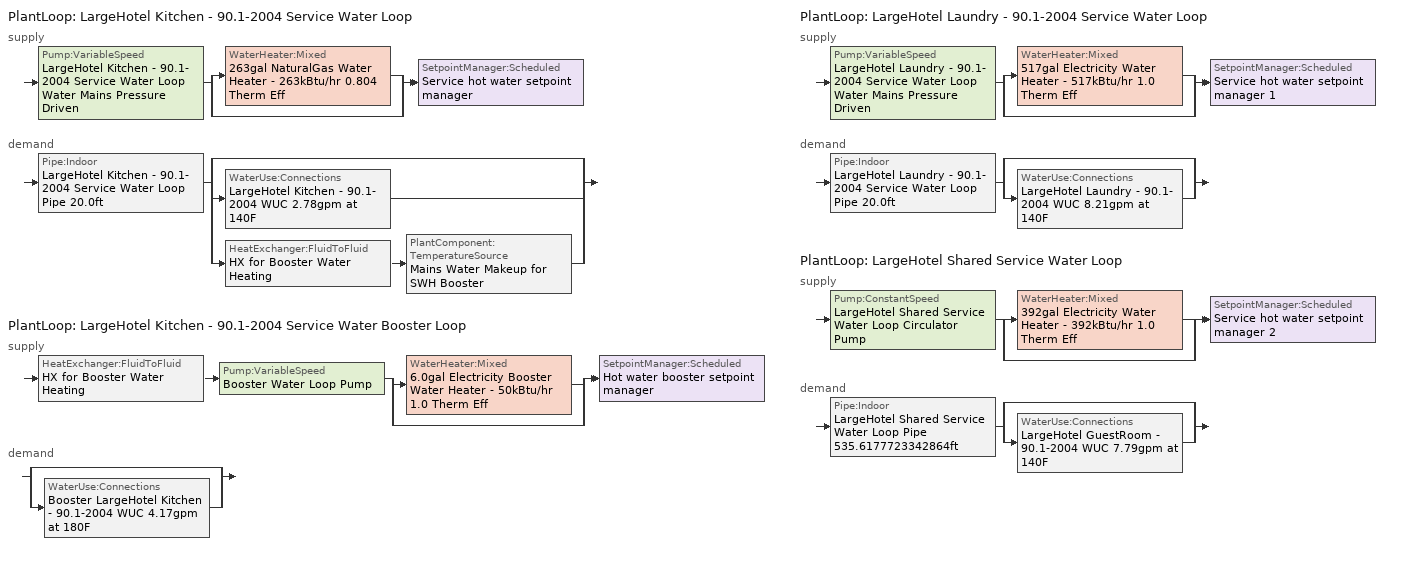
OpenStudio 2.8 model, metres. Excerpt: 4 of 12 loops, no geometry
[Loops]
PlantLoop 'LargeHotel Kitchen - 90.1-2004 Service Water Loop'
 supply: Pump:VariableSpeed 'LargeHotel Kitchen - 90.1-2004 Service Water Loop Water Mains Pressure Driven' > split
  | WaterHeater:Mixed '263gal NaturalGas Water Heater - 263kBtu/hr 0.804 Therm Eff'
  | bypass
  join > SetpointManager:Scheduled 'Service hot water setpoint manager'
 demand: Pipe:Indoor 'LargeHotel Kitchen - 90.1-2004 Service Water Loop Pipe 20.0ft' > split
  | bypass
  | WaterUse:Connections 'LargeHotel Kitchen - 90.1-2004 WUC 2.78gpm at 140F'
  | HeatExchanger:FluidToFluid 'HX for Booster Water Heating' > PlantComponent:TemperatureSource 'Mains Water Makeup for SWH Booster'
PlantLoop 'LargeHotel Kitchen - 90.1-2004 Service Water Booster Loop'
 supply: HeatExchanger:FluidToFluid 'HX for Booster Water Heating' > Pump:VariableSpeed 'Booster Water Loop Pump' > split
  | WaterHeater:Mixed '6.0gal Electricity Booster Water Heater - 50kBtu/hr 1.0 Therm Eff'
  | bypass
  join > SetpointManager:Scheduled 'Hot water booster setpoint manager'
 demand: split
  | bypass
  | WaterUse:Connections 'Booster LargeHotel Kitchen - 90.1-2004 WUC 4.17gpm at 180F'
PlantLoop 'LargeHotel Laundry - 90.1-2004 Service Water Loop'
 supply: Pump:VariableSpeed 'LargeHotel Laundry - 90.1-2004 Service Water Loop Water Mains Pressure Driven' > split
  | WaterHeater:Mixed '517gal Electricity Water Heater - 517kBtu/hr 1.0 Therm Eff'
  | bypass
  join > SetpointManager:Scheduled 'Service hot water setpoint manager 1'
 demand: Pipe:Indoor 'LargeHotel Laundry - 90.1-2004 Service Water Loop Pipe 20.0ft' > split
  | bypass
  | WaterUse:Connections 'LargeHotel Laundry - 90.1-2004 WUC 8.21gpm at 140F'
PlantLoop 'LargeHotel Shared Service Water Loop'
 supply: Pump:ConstantSpeed 'LargeHotel Shared Service Water Loop Circulator Pump' > split
  | WaterHeater:Mixed '392gal Electricity Water Heater - 392kBtu/hr 1.0 Therm Eff'
  | bypass
  join > SetpointManager:Scheduled 'Service hot water setpoint manager 2'
 demand: Pipe:Indoor 'LargeHotel Shared Service Water Loop Pipe 535.6177723342864ft' > split
  | bypass
  | WaterUse:Connections 'LargeHotel GuestRoom - 90.1-2004 WUC 7.79gpm at 140F'
[Construction]
Uninsulated copper pipe 0.75in type L: Copper pipe 0.75in type L
Uninsulated copper pipe 0.75in type L 1: Copper pipe 0.75in type L 1
Uninsulated copper pipe 0.75in type L 2: Copper pipe 0.75in type L 2
[Material] Roughness=Smooth; Thickness {m}=0.001143; Conductivity {W/m-K}=386; Density {kg/m3}=8906.27; Specific Heat {J/kg-K}=385.1856; Thermal Absorptance=0.9; Solar Absorptance=0.7; Visible Absorptance=0.7
Copper pipe 0.75in type L; Copper pipe 0.75in type L 1; Copper pipe 0.75in type L 2
[WaterUse:Connections]
Name | Water Use Equipment Name 1
LargeHotel GuestRoom - 90.1-2004 WUC 7.79gpm at 140F | LargeHotel GuestRoom - 90.1-2004 Service Water Use 7.79gpm at 140F
Booster LargeHotel Kitchen - 90.1-2004 WUC 4.17gpm at 180F | Booster LargeHotel Kitchen - 90.1-2004 Service Water Use 4.17gpm at 180F
LargeHotel Kitchen - 90.1-2004 WUC 2.78gpm at 140F | LargeHotel Kitchen - 90.1-2004 Service Water Use 2.78gpm at 140F
LargeHotel Laundry - 90.1-2004 WUC 8.21gpm at 140F | LargeHotel Laundry - 90.1-2004 Service Water Use 8.21gpm at 140F
[WaterUse:Equipment:Definition] Sensible Fraction Schedule=Fraction Sensible - 0.2; Latent Fraction Schedule=Fraction Latent - 0.05
Name | Peak Flow Rate {m3/s} | Target Temperature Schedule
LargeHotel GuestRoom - 90.1-2004 Service Water Use Def 7.79gpm | 0.000491232 | Mixed Water At Faucet Temp - 140F
Booster LargeHotel Kitchen - 90.1-2004 Service Water Use Def 4.17gpm | 0.000262959 | Mixed Water At Faucet Temp - 180F
LargeHotel Kitchen - 90.1-2004 Service Water Use Def 2.78gpm | 0.000175306 | Mixed Water At Faucet Temp - 140F 1
LargeHotel Laundry - 90.1-2004 Service Water Use Def 8.21gpm | 0.000517976 | Mixed Water At Faucet Temp - 140F 2
[WaterUse:Equipment]
Name | Water Use Equipment Definition | Flow Rate Fraction Schedule
LargeHotel GuestRoom - 90.1-2004 Service Water Use 7.79gpm at 140F | LargeHotel GuestRoom - 90.1-2004 Service Water Use Def 7.79gpm | HotelLarge GuestRoom_SWH_Sch
Booster LargeHotel Kitchen - 90.1-2004 Service Water Use 4.17gpm at 180F | Booster LargeHotel Kitchen - 90.1-2004 Service Water Use Def 4.17gpm | HotelLarge BLDG_SWH_SCH
LargeHotel Kitchen - 90.1-2004 Service Water Use 2.78gpm at 140F | LargeHotel Kitchen - 90.1-2004 Service Water Use Def 2.78gpm | HotelLarge BLDG_SWH_SCH
LargeHotel Laundry - 90.1-2004 Service Water Use 8.21gpm at 140F | LargeHotel Laundry - 90.1-2004 Service Water Use Def 8.21gpm | HotelLarge LaundryRoom_SWH_Sch_Post2004
[PlantLoop] Glycol Concentration=0; Plant Loop Volume {m3}=Autocalculate; Load Distribution Scheme=Optimal
Name | Maximum Loop Temperature {C} | Minimum Loop Temperature {C}
LargeHotel Kitchen - 90.1-2004 Service Water Loop; LargeHotel Laundry - 90.1-2004 Service Water Loop; LargeHotel Shared Service Water Loop | 60 | 10
LargeHotel Kitchen - 90.1-2004 Service Water Booster Loop
[Sizing:Plant] Loop Type=Heating; Loop Design Temperature Difference {deltaC}=5; Sizing Option=NonCoincident; Zone Timesteps in Averaging Window=1; Coincident Sizing Factor Mode=None
Name | Design Loop Exit Temperature {C}
LargeHotel Kitchen - 90.1-2004 Service Water Loop; LargeHotel Laundry - 90.1-2004 Service Water Loop; LargeHotel Shared Service Water Loop | 60
LargeHotel Kitchen - 90.1-2004 Service Water Booster Loop | 82.2222
[SetpointManager:Scheduled] Control Variable=Temperature
Name | Schedule | Setpoint Node or NodeList
Service hot water setpoint manager | Service Water Loop Temp - 140F | LargeHotel Kitchen - 90.1-2004 Service Water Loop Supply Outlet Node
Hot water booster setpoint manager | Service Water Booster Temp - 180.00000000000006F | LargeHotel Kitchen - 90.1-2004 Service Water Booster Loop Supply Outlet Node
Service hot water setpoint manager 1 | Service Water Loop Temp - 140F 1 | LargeHotel Laundry - 90.1-2004 Service Water Loop Supply Outlet Node
Service hot water setpoint manager 2 | Service Water Loop Temp - 140F 2 | LargeHotel Shared Service Water Loop Supply Outlet Node
[Pump:VariableSpeed] Pump Control Type=Continuous; Skin Loss Radiative Fraction=0.5; Design Power Sizing Method=PowerPerFlowPerPressure; Design Electric Power per Unit Flow Rate {W/(m3/s)}=348701.1; Design Shaft Power per Unit Flow Rate per Unit Head {W-s/m3-Pa}=1.28205; Design Minimum Flow Rate Fraction=0
Name | Rated Pump Head {Pa} | Motor Efficiency | Rated Power Consumption {W} | Minimum Flow Rate {m3/s}
LargeHotel Kitchen - 90.1-2004 Service Water Loop Water Mains Pressure Driven; LargeHotel Laundry - 90.1-2004 Service Water Loop Water Mains Pressure Driven | 0.001 | 0.825
Booster Water Loop Pump | 0 | 1 | 0 | 0
[WaterHeater:Mixed] Deadband Temperature Difference {deltaC}=2; Heater Control Type=Cycle; Off Cycle Parasitic Fuel Consumption Rate {W}=0; Off Cycle Parasitic Heat Fraction to Tank=0; On Cycle Parasitic Fuel Consumption Rate {W}=0; On Cycle Parasitic Heat Fraction to Tank=0; Ambient Temperature Indicator=Schedule; Use Side Effectiveness=1; Source Side Effectiveness=1; Use Side Design Flow Rate {m3/s}=autosize; Source Side Design Flow Rate {m3/s}=autosize; Indirect Water Heating Recovery Time {hr}=1.5; Source Side Flow Control Mode=IndirectHeatPrimarySetpoint
Name | Tank Volume {m3} | Setpoint Temperature Schedule | Maximum Temperature Limit {C} | Heater Maximum Capacity {W} | Heater Fuel Type | Heater Thermal Efficiency | Off Cycle Parasitic Fuel Type | On Cycle Parasitic Fuel Type | Ambient Temperature Schedule | Off Cycle Loss Coefficient to Ambient Temperature {W/K} | On Cycle Loss Coefficient to Ambient Temperature {W/K}
263gal NaturalGas Water Heater - 263kBtu/hr 0.804 Therm Eff | 0.993983 | Service Water Loop Temp - 140F | 60 | 76955.4 | NaturalGas | 0.804316 | NaturalGas | NaturalGas | Water Heater Ambient Temp Schedule - 71.6f | 10.6753 | 10.6753
6.0gal Electricity Booster Water Heater - 50kBtu/hr 1.0 Therm Eff | 0.0227125 | Service Water Booster Temp - 180.00000000000006F | 82.2222 | 14775.4 | Electricity | 1 | Electricity | Electricity | Water Heater Ambient Temp Schedule - 71.6 | 1.59362 | 1.59362
517gal Electricity Water Heater - 517kBtu/hr 1.0 Therm Eff | 1.95795 | Service Water Loop Temp - 140F 1 | 60 | 151587 | Electricity | 1 | Electricity | Electricity | Water Heater Ambient Temp Schedule - 71.6f 1 | 6.14945 | 6.14945
392gal Electricity Water Heater - 392kBtu/hr 1.0 Therm Eff | 1.48549 | Service Water Loop Temp - 140F 2 | 60 | 115008 | Electricity | 1 | Electricity | Electricity | Water Heater Ambient Temp Schedule - 71.6f 2 | 5.3758 | 5.3758
[Pipe:Indoor] Environment Type=Schedule; Pipe Inside Diameter {m}=0.019939
Name | Construction | Ambient Temperature Schedule | Ambient Air Velocity Schedule | Pipe Length {m}
LargeHotel Kitchen - 90.1-2004 Service Water Loop Pipe 20.0ft | Uninsulated copper pipe 0.75in type L | LargeHotel Kitchen - 90.1-2004 Service Water Loop Piping Air Temp - 70F | LargeHotel Kitchen - 90.1-2004 Service Water Loop Piping Air Velocity - 0.67mph | 6.096
LargeHotel Laundry - 90.1-2004 Service Water Loop Pipe 20.0ft | Uninsulated copper pipe 0.75in type L 1 | LargeHotel Laundry - 90.1-2004 Service Water Loop Piping Air Temp - 70F | LargeHotel Laundry - 90.1-2004 Service Water Loop Piping Air Velocity - 0.67mph | 6.096
LargeHotel Shared Service Water Loop Pipe 535.6177723342864ft | Uninsulated copper pipe 0.75in type L 2 | LargeHotel Shared Service Water Loop Piping Air Temp - 70F | LargeHotel Shared Service Water Loop Piping Air Velocity - 0.67mph | 163.256
[HeatExchanger:FluidToFluid]
HX for Booster Water Heating: Loop Demand Side Design Flow Rate {m3/s}=autosize; Loop Supply Side Design Flow Rate {m3/s}=autosize; Heat Exchange Model Type=Ideal; Heat Exchanger U-Factor Times Area Value {W/K}=autosize; Control Type=UncontrolledOn; Minimum Temperature Difference to Activate Heat Exchanger {deltaC}=0.01; Heat Transfer Metering End Use Type=LoopToLoop; Component Override Cooling Control Temperature Mode=Loop; Sizing Factor=1; Operation Minimum Temperature Limit {C}=0; Operation Maximum Temperature Limit {C}=100
[PlantComponent:TemperatureSource]
Mains Water Makeup for SWH Booster: Design Volume Flow Rate {m3/s}=autosize; Temperature Specification Type=Scheduled; Source Temperature {C}=8; Source Temperature Schedule=Mains Water Temperature
[EnergyManagementSystem:Program]
SYS1ZoneVAV4OptimumStartProg0: IF DaylightSavings==0 && DayOfWeek>1 && Hour==5 && OAT_2<23.9 && OAT_2>1.7; SET SYS1ZoneVAV4ClgSch0 = 29.4; SET SYS1ZoneVAV4HtgSch0 = 15.6; ELSEIF DaylightSavings==0 && DayOfWeek==1 && Hour==7 && OAT_2<23.9 && OAT_2>1.7; SET SYS1ZoneVAV4ClgSch0 = 29.4; SET SYS1ZoneVAV4HtgSch0 = 15.6; ELSEIF DaylightSavings==1 && DayOfWeek>1 && Hour==4 && OAT_2<23.9 && OAT_2>1.7; SET SYS1ZoneVAV4ClgSch0 = 29.4; SET SYS1ZoneVAV4HtgSch0 = 15.6; ELSEIF DaylightSavings==1 && DayOfWeek==1 && Hour==6 && OAT_2<23.9 && OAT_2>1.7; SET SYS1ZoneVAV4ClgSch0 = 29.4; SET SYS1ZoneVAV4HtgSch0 = 15.6; ELSE; SET SYS1ZoneVAV4ClgSch0 = NULL; SET SYS1ZoneVAV4HtgSch0 = NULL; ENDIF
[EnergyManagementSystem:ProgramCallingManager]
Mains_Water_Prg_Mgr: BeginTimestepBeforePredictor; Mains_Water_Prg
SYS1ZoneVAV2OptimumStartCallingManager0: BeginTimestepBeforePredictor; SYS1ZoneVAV2OptimumStartProg0
SYS1ZoneVAV3OptimumStartCallingManager0: BeginTimestepBeforePredictor; SYS1ZoneVAV3OptimumStartProg0
SYS1ZoneVAV4OptimumStartCallingManager0: BeginTimestepBeforePredictor; SYS1ZoneVAV4OptimumStartProg0
[Pump:ConstantSpeed]
LargeHotel Shared Service Water Loop Circulator Pump: Rated Flow Rate {m3/s}=autosize; Rated Pump Head {Pa}=29890.7; Rated Power Consumption {W}=autosize; Motor Efficiency=0.825; Fraction of Motor Inefficiencies to Fluid Stream=0; Pump Control Type=Intermittent; Design Power Sizing Method=PowerPerFlowPerPressure; Design Electric Power per Unit Flow Rate {W/(m3/s)}=348701.1; Design Shaft Power per Unit Flow Rate per Unit Head {W-s/m3-Pa}=1.28205
[AvailabilityManager:NightCycle] Control Type=CycleOnAny; Thermostat Tolerance {deltaC}=1; Cycling Run Time {s}=1800
Availability Manager Night Cycle 1; Availability Manager Night Cycle 2; Availability Manager Night Cycle 3; Availability Manager Night Cycle 4; Availability Manager Night Cycle 5
[HeatExchanger:AirToAir:SensibleAndLatent]
1 Zone VAV 2 ERV: Availability Schedule=Always On Discrete; Nominal Supply Air Flow Rate {m3/s}=autosize; Sensible Effectiveness at 100% Heating Air Flow=0.5; Latent Effectiveness at 100% Heating Air Flow=0.5; Sensible Effectiveness at 75% Heating Air Flow=0.5; Latent Effectiveness at 75% Heating Air Flow=0.5; Sensible Effectiveness at 100% Cooling Air Flow=0.5; Latent Effectiveness at 100% Cooling Air Flow=0.5; Sensible Effectiveness at 75% Cooling Air Flow=0.5; Latent Effectiveness at 75% Cooling Air Flow=0.5; Nominal Electric Power {W}=9968.17; Supply Air Outlet Temperature Control=No; Heat Exchanger Type=Rotary; Frost Control Type=ExhaustOnly; Threshold Temperature {C}=-23.3; Initial Defrost Time Fraction=0.167; Rate of Defrost Time Fraction Increase {1/K}=1.44; Economizer Lockout=Yes
[SetpointManager:OutdoorAirPretreat]
Setpoint Manager Outdoor Air Pretreat 1: Minimum Setpoint Temperature {C}=-99; Maximum Setpoint Temperature {C}=99; Minimum Setpoint Humidity Ratio {kgWater/kgDryAir}=1e-05; Maximum Setpoint Humidity Ratio {kgWater/kgDryAir}=1
[Schedule:Ruleset]
HotelLarge GuestRoom_SWH_Sch: Default Day Schedule=HotelLarge GuestRoom_SWH_Sch Default; Summer Design Day Schedule=HotelLarge GuestRoom_SWH_Sch Summer Design Day; Winter Design Day Schedule=HotelLarge GuestRoom_SWH_Sch Winter Design Day
Fraction Sensible - 0.2: Default Day Schedule=Fraction Sensible - 0.2 Default
Fraction Latent - 0.05: Default Day Schedule=Fraction Latent - 0.05 Default
Mixed Water At Faucet Temp - 140F: Default Day Schedule=Mixed Water At Faucet Temp - 140F Default
HotelLarge BLDG_SWH_SCH: Default Day Schedule=HotelLarge BLDG_SWH_SCH Default; Summer Design Day Schedule=HotelLarge BLDG_SWH_SCH Summer Design Day; Winter Design Day Schedule=HotelLarge BLDG_SWH_SCH Winter Design Day
Mixed Water At Faucet Temp - 180F: Default Day Schedule=Mixed Water At Faucet Temp - 180F Default
Mixed Water At Faucet Temp - 140F 1: Default Day Schedule=Mixed Water At Faucet Temp - 140F Default 1
Service Water Loop Temp - 140F: Default Day Schedule=Service Water Loop Temp - 140F Default
Water Heater Ambient Temp Schedule - 71.6f: Default Day Schedule=Water Heater Ambient Temp Schedule - 71.6f Default
LargeHotel Kitchen - 90.1-2004 Service Water Loop Piping Air Temp - 70F: Default Day Schedule=LargeHotel Kitchen - 90.1-2004 Service Water Loop Piping Air Temp - 70F Default
LargeHotel Kitchen - 90.1-2004 Service Water Loop Piping Air Velocity - 0.67mph: Default Day Schedule=LargeHotel Kitchen - 90.1-2004 Service Water Loop Piping Air Velocity - 0.67mph Default
Service Water Booster Temp - 180.00000000000006F: Default Day Schedule=Service Water Booster Temp - 180.00000000000006F Default
Water Heater Ambient Temp Schedule - 71.6: Default Day Schedule=Water Heater Ambient Temp Schedule - 71.6 Default
HotelLarge LaundryRoom_SWH_Sch_Post2004: Default Day Schedule=HotelLarge LaundryRoom_SWH_Sch_Post2004 Default; Summer Design Day Schedule=HotelLarge LaundryRoom_SWH_Sch_Post2004 Summer Design Day; Winter Design Day Schedule=HotelLarge LaundryRoom_SWH_Sch_Post2004 Winter Design Day
Mixed Water At Faucet Temp - 140F 2: Default Day Schedule=Mixed Water At Faucet Temp - 140F Default 2
Service Water Loop Temp - 140F 1: Default Day Schedule=Service Water Loop Temp - 140F Default 1
Water Heater Ambient Temp Schedule - 71.6f 1: Default Day Schedule=Water Heater Ambient Temp Schedule - 71.6f Default 1
LargeHotel Laundry - 90.1-2004 Service Water Loop Piping Air Temp - 70F: Default Day Schedule=LargeHotel Laundry - 90.1-2004 Service Water Loop Piping Air Temp - 70F Default
LargeHotel Laundry - 90.1-2004 Service Water Loop Piping Air Velocity - 0.67mph: Default Day Schedule=LargeHotel Laundry - 90.1-2004 Service Water Loop Piping Air Velocity - 0.67mph Default
Service Water Loop Temp - 140F 2: Default Day Schedule=Service Water Loop Temp - 140F Default 2
Water Heater Ambient Temp Schedule - 71.6f 2: Default Day Schedule=Water Heater Ambient Temp Schedule - 71.6f Default 2
LargeHotel Shared Service Water Loop Piping Air Temp - 70F: Default Day Schedule=LargeHotel Shared Service Water Loop Piping Air Temp - 70F Default
LargeHotel Shared Service Water Loop Piping Air Velocity - 0.67mph: Default Day Schedule=LargeHotel Shared Service Water Loop Piping Air Velocity - 0.67mph Default
[Schedule:Day]
HotelLarge GuestRoom_SWH_Sch Default; HotelLarge GuestRoom_SWH_Sch Winter Design Day; HotelLarge GuestRoom_SWH_Sch Summer Design Day: 1, 0, 0.2, 4, 0, 0.15, 5, 0, 0.2, 6, 0, 0.25, 7, 0, 0.35, 8, 0, 0.6, 9, 0, 0.8, 10, 0, 0.55, 11, 0, 0.4, 12, 0, 0.3, 17, 0, 0.2, 18, 0, 0.25, 19, 0, 0.3, 22, 0, 0.4, 23, 0, 0.6, 24, 0, 0.35
HotelLarge GuestRoom_SWH_Sch Wkdy Day: 1, 0, 0.2, 4, 0, 0.15, 5, 0, 0.2, 6, 0, 0.35, 7, 0, 0.6, 8, 0, 0.8, 9, 0, 0.55, 10, 0, 0.4, 11, 0, 0.3, 17, 0, 0.2, 18, 0, 0.3, 19, 0, 0.55, 21, 0, 0.4, 22, 0, 0.6, 23, 0, 0.45, 24, 0, 0.25
Fraction Sensible - 0.2 Default: 24, 0, 0.2
Fraction Latent - 0.05 Default: 24, 0, 0.05
Mixed Water At Faucet Temp - 140F Default; Mixed Water At Faucet Temp - 140F Default 1; Service Water Loop Temp - 140F Default; Mixed Water At Faucet Temp - 140F Default 2; Service Water Loop Temp - 140F Default 1; Service Water Loop Temp - 140F Default 2: 24, 0, 60
HotelLarge BLDG_SWH_SCH Default: 1, 0, 0.25, 5, 0, 0.2, 6, 0, 0.3, 9, 0, 0.5, 10, 0, 0.55, 12, 0, 0.5, 14, 0, 0.4, 17, 0, 0.3, 18, 0, 0.4, 20, 0, 0.5, 21, 0, 0.4, 22, 0, 0.5, 23, 0, 0.4, 24, 0, 0.2
HotelLarge BLDG_SWH_SCH Summer Design Day; HotelLarge BLDG_SWH_SCH SmrDsn|Wkdy Day: 1, 0, 0.2, 4, 0, 0.15, 5, 0, 0.2, 6, 0, 0.25, 7, 0, 0.5, 8, 0, 0.6, 9, 0, 0.55, 10, 0, 0.45, 11, 0, 0.4, 12, 0, 0.45, 13, 0, 0.4, 14, 0, 0.35, 17, 0, 0.3, 18, 0, 0.4, 19, 0, 0.55, 20, 0, 0.6, 21, 0, 0.5, 22, 0, 0.55, 23, 0, 0.45, 24, 0, 0.25
HotelLarge BLDG_SWH_SCH Winter Design Day; HotelLarge BLDG_SWH_SCH WntrDsn|Sat Day: 1, 0, 0.2, 4, 0, 0.15, 5, 0, 0.2, 6, 0, 0.25, 7, 0, 0.4, 10, 0, 0.5, 11, 0, 0.45, 13, 0, 0.5, 14, 0, 0.45, 16, 0, 0.4, 17, 0, 0.35, 18, 0, 0.4, 20, 0, 0.55, 21, 0, 0.5, 22, 0, 0.55, 23, 0, 0.4, 24, 0, 0.3
Mixed Water At Faucet Temp - 180F Default; Service Water Booster Temp - 180.00000000000006F Default: 24, 0, 82.2222
Water Heater Ambient Temp Schedule - 71.6f Default; Water Heater Ambient Temp Schedule - 71.6 Default; Water Heater Ambient Temp Schedule - 71.6f Default 1; Water Heater Ambient Temp Schedule - 71.6f Default 2: 24, 0, 22
LargeHotel Kitchen - 90.1-2004 Service Water Loop Piping Air Temp - 70F Default; LargeHotel Laundry - 90.1-2004 Service Water Loop Piping Air Temp - 70F Default; LargeHotel Shared Service Water Loop Piping Air Temp - 70F Default: 24, 0, 21.1111
LargeHotel Kitchen - 90.1-2004 Service Water Loop Piping Air Velocity - 0.67mph Default; LargeHotel Laundry - 90.1-2004 Service Water Loop Piping Air Velocity - 0.67mph Default; LargeHotel Shared Service Water Loop Piping Air Velocity - 0.67mph Default: 24, 0, 0.3
HotelLarge LaundryRoom_SWH_Sch_Post2004 Default; HotelLarge LaundryRoom_SWH_Sch_Post2004 Winter Design Day; HotelLarge LaundryRoom_SWH_Sch_Post2004 Summer Design Day: 17, 0, 0, 24, 0, 1
[Schedule:Rule] Date Specification Type=DateRange; Start Month=1; Start Day=1; End Month=12; End Day=31
Name | Schedule Ruleset | Rule Order | Day Schedule | Apply Monday | Apply Tuesday | Apply Wednesday | Apply Thursday | Apply Friday | Apply Saturday
Schedule Rule 21 | HotelLarge GuestRoom_SWH_Sch | 0 | HotelLarge GuestRoom_SWH_Sch Wkdy Day | Yes | Yes | Yes | Yes | Yes
Schedule Rule 22 | HotelLarge BLDG_SWH_SCH | 1 | HotelLarge BLDG_SWH_SCH SmrDsn|Wkdy Day | Yes | Yes | Yes | Yes | Yes
Schedule Rule 23 | HotelLarge BLDG_SWH_SCH | 0 | HotelLarge BLDG_SWH_SCH WntrDsn|Sat Day |  |  |  |  |  | Yes
[Schedule:Constant]
Name | Value
Always On Discrete | 1
Mains Water Temperature | 10
